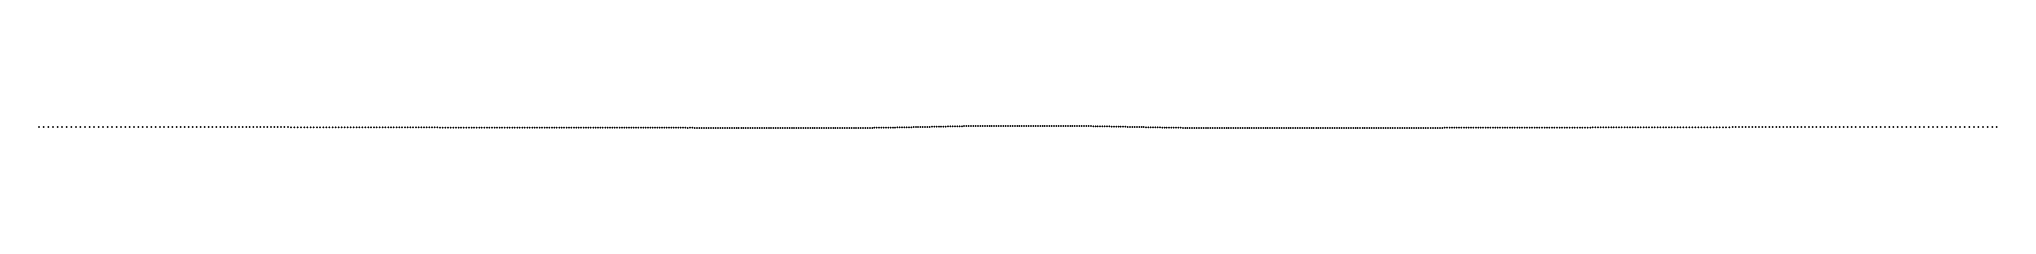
# Model space of a CAD drawing. Header units: metres. Extents: x 0 to 359, y 0 to 0.
import ezdxf

# ---------------------------------------------------------------- set-up
doc = ezdxf.new("R2010")
doc.units = ezdxf.units.M

msp = doc.modelspace()

# ---------------------------------------------------------------- linework, layer by layer
for p in [(0, 0.12), (0.85, 0.12), (1.69, 0.12), (2.54, 0.12), (3.38, 0.12), (4.22, 0.12), (5.06, 0.12), (5.91, 0.12), (6.74, 0.12), (7.58, 0.12), (8.42, 0.11), (9.25, 0.11), (10.08, 0.11), (10.91, 0.11), (11.74, 0.11), (12.56, 0.11), (13.38, 0.11), (14.19, 0.11), (15.01, 0.11), (15.82, 0.1), (16.62, 0.1), (17.42, 0.1), (18.22, 0.1), (19.01, 0.1), (19.8, 0.1), (20.59, 0.1), (21.37, 0.1), (22.15, 0.1), (22.92, 0.1), (23.69, 0.1), (24.45, 0.1), (25.21, 0.1), (25.96, 0.1), (26.71, 0.1), (27.45, 0.1), (28.19, 0.1), (28.92, 0.1), (29.65, 0.1), (30.37, 0.1), (31.09, 0.1), (31.8, 0.1), (32.51, 0.1), (33.21, 0.1), (33.91, 0.1), (34.6, 0.1), (35.29, 0.1), (35.97, 0.1), (36.64, 0.1), (37.32, 0.09), (37.98, 0.09), (38.64, 0.09), (39.3, 0.09), (39.95, 0.09), (40.6, 0.09), (41.25, 0.08), (41.88, 0.08), (42.52, 0.08), (43.15, 0.08), (43.77, 0.08), (44.39, 0.08), (45.01, 0.08), (45.63, 0.08), (46.23, 0.07), (46.84, 0.07), (47.44, 0.07), (48.04, 0.07), (48.63, 0.07), (49.22, 0.07), (49.81, 0.07), (50.39, 0.07), (50.97, 0.06), (51.55, 0.06), (52.12, 0.06), (52.69, 0.06), (53.26, 0.06), (53.82, 0.06), (54.38, 0.06), (54.94, 0.06), (55.5, 0.06), (56.05, 0.06), (56.6, 0.06), (57.14, 0.05), (57.69, 0.05), (58.23, 0.05), (58.77, 0.05), (59.31, 0.05), (59.84, 0.05), (60.37, 0.04), (60.9, 0.04), (61.43, 0.04), (61.95, 0.04), (62.48, 0.04), (63, 0.04), (63.52, 0.04), (64.04, 0.04), (64.55, 0.04), (65.06, 0.03), (65.58, 0.03), (66.09, 0.03), (66.59, 0.03), (67.1, 0.03), (67.61, 0.03), (68.11, 0.03), (68.61, 0.02), (69.11, 0.02), (69.61, 0.02), (70.11, 0.02), (70.6, 0.02), (71.1, 0.02), (71.59, 0.02), (72.08, 0.02), (72.57, 0.02), (73.06, 0.02), (73.55, 0.01), (74.04, 0.01), (74.52, 0.01), (75.01, 0.01), (75.49, 0.01), (75.97, 0.01), (76.46, 0.01), (76.94, 0.01), (77.41, 0.01), (77.89, 0.01), (78.37, 0.01), (78.84, 0.01), (79.32, 0.01), (79.79, 0.01), (80.27, 0.01), (80.74, 0), (81.21, 0), (81.68, 0), (82.15, 0), (156.62, 0), (157.04, 0.01), (157.46, 0.02), (157.89, 0.03), (158.31, 0.04), (158.73, 0.04), (159.15, 0.05), (159.57, 0.06), (159.99, 0.07), (160.42, 0.08), (160.84, 0.08), (161.26, 0.09), (161.68, 0.1), (162.1, 0.11), (162.52, 0.12), (162.95, 0.13), (163.37, 0.14), (163.79, 0.15), (164.21, 0.16), (164.63, 0.17), (165.06, 0.18), (165.48, 0.18), (165.9, 0.19), (166.32, 0.2), (166.75, 0.21), (167.17, 0.22), (167.59, 0.23), (168.01, 0.23), (168.43, 0.24), (168.86, 0.25), (169.28, 0.26), (169.7, 0.27), (170.12, 0.27), (170.55, 0.28), (170.97, 0.28), (171.39, 0.29), (171.82, 0.3), (172.24, 0.3), (172.66, 0.31), (173.08, 0.31), (173.51, 0.32), (173.93, 0.32), (174.35, 0.32), (174.77, 0.32), (175.2, 0.32), (175.62, 0.32), (176.04, 0.32), (176.47, 0.32), (176.89, 0.32), (177.31, 0.32), (177.73, 0.32), (178.16, 0.32), (178.58, 0.32), (179, 0.32), (179.43, 0.32), (179.85, 0.32), (180.27, 0.32), (180.69, 0.32), (181.12, 0.32), (181.54, 0.32), (181.96, 0.32), (182.38, 0.32), (182.81, 0.32), (183.23, 0.32), (183.65, 0.32), (184.08, 0.32), (184.5, 0.32), (184.92, 0.32), (185.34, 0.32), (185.77, 0.32), (186.19, 0.32), (186.61, 0.32), (187.04, 0.32), (187.46, 0.32), (187.88, 0.32), (188.3, 0.32), (188.73, 0.32), (189.15, 0.32), (189.57, 0.31), (189.99, 0.31), (190.42, 0.3), (190.84, 0.3), (191.26, 0.29), (191.69, 0.29), (192.11, 0.28), (192.53, 0.27), (192.95, 0.27), (193.38, 0.26), (193.8, 0.26), (194.22, 0.25), (194.64, 0.24), (195.07, 0.23), (195.49, 0.22), (195.91, 0.22), (196.33, 0.21), (196.76, 0.2), (197.18, 0.19), (197.6, 0.19), (198.02, 0.18), (198.44, 0.17), (198.87, 0.16), (199.29, 0.15), (199.71, 0.14), (200.13, 0.13), (200.55, 0.13), (200.98, 0.12), (201.4, 0.11), (201.82, 0.1), (202.24, 0.09), (202.66, 0.08), (203.08, 0.07), (203.51, 0.06), (203.93, 0.06), (204.35, 0.05), (204.77, 0.04), (205.19, 0.03), (205.61, 0.02), (206.04, 0.01), (206.46, 0.01), (206.88, 0), (278.93, 0), (279.39, 0), (279.86, 0), (280.32, 0), (280.79, 0), (281.25, 0.01), (281.72, 0.01), (282.19, 0.01), (282.66, 0.01), (283.13, 0.01), (283.61, 0.01), (284.08, 0.01), (284.55, 0.01), (285.03, 0.02), (285.51, 0.02), (285.98, 0.02), (286.46, 0.02), (286.95, 0.02), (287.43, 0.02), (287.91, 0.02), (288.4, 0.02), (288.88, 0.02), (289.37, 0.02), (289.86, 0.03), (290.35, 0.03), (290.85, 0.03), (291.34, 0.03), (291.84, 0.03), (292.33, 0.03), (292.83, 0.03), (293.33, 0.04), (293.84, 0.04), (294.34, 0.04), (294.85, 0.04), (295.36, 0.04), (295.87, 0.04), (296.38, 0.04), (296.9, 0.04), (297.42, 0.05), (297.94, 0.05), (298.46, 0.05), (298.98, 0.05), (299.51, 0.05), (300.04, 0.05), (300.57, 0.06), (301.11, 0.06), (301.64, 0.06), (302.18, 0.06), (302.73, 0.06), (303.27, 0.06), (303.82, 0.06), (304.37, 0.06), (304.93, 0.06), (305.49, 0.06), (306.05, 0.06), (306.61, 0.07), (307.18, 0.07), (307.75, 0.07), (308.33, 0.07), (308.9, 0.07), (309.48, 0.07), (310.07, 0.07), (310.66, 0.08), (311.25, 0.08), (311.85, 0.08), (312.45, 0.08), (313.05, 0.08), (313.66, 0.08), (314.27, 0.08), (314.89, 0.08), (315.51, 0.08), (316.13, 0.09), (316.76, 0.09), (317.4, 0.09), (318.03, 0.09), (318.68, 0.09), (319.32, 0.09), (319.98, 0.09), (320.63, 0.09), (321.29, 0.09), (321.96, 0.1), (322.63, 0.1), (323.3, 0.1), (323.98, 0.1), (324.67, 0.1), (325.36, 0.1), (326.05, 0.1), (326.75, 0.1), (327.46, 0.11), (328.17, 0.11), (328.88, 0.11), (329.6, 0.11), (330.33, 0.11), (331.06, 0.11), (331.79, 0.11), (332.53, 0.11), (333.27, 0.11), (334.02, 0.11), (334.78, 0.11), (335.54, 0.11), (336.3, 0.11), (337.07, 0.11), (337.84, 0.11), (338.62, 0.11), (339.4, 0.11), (340.19, 0.11), (340.98, 0.11), (341.77, 0.11), (342.57, 0.11), (343.37, 0.11), (344.18, 0.12), (344.99, 0.12), (345.8, 0.12), (346.62, 0.12), (347.44, 0.12), (348.26, 0.12), (349.09, 0.11), (349.92, 0.11), (350.75, 0.11), (351.58, 0.11), (352.42, 0.11), (353.26, 0.11), (354.09, 0.11), (354.94, 0.11), (355.78, 0.12), (356.62, 0.12), (357.46, 0.12), (358.31, 0.12), (359.15, 0.12), (82.61, 0), (83.08, 0), (83.55, 0), (84.01, 0), (84.48, 0), (84.94, 0), (85.4, 0), (85.87, -0.01), (86.33, -0.01), (86.79, -0.01), (87.25, -0.01), (87.71, -0.01), (88.17, -0.01), (88.62, -0.01), (89.08, -0.01), (89.54, -0.01), (89.99, -0.01), (90.45, -0.01), (90.9, -0.01), (91.36, -0.01), (91.81, -0.01), (92.26, -0.01), (92.72, -0.01), (93.17, -0.01), (93.62, -0.01), (94.07, -0.02), (94.52, -0.02), (94.97, -0.02), (95.42, -0.02), (95.86, -0.02), (96.31, -0.02), (96.76, -0.02), (97.2, -0.02), (97.65, -0.02), (98.1, -0.02), (98.54, -0.02), (98.98, -0.02), (99.43, -0.02), (99.87, -0.02), (100.32, -0.02), (100.76, -0.02), (101.2, -0.02), (101.64, -0.02), (102.08, -0.03), (102.52, -0.03), (102.96, -0.03), (103.4, -0.03), (103.84, -0.03), (104.28, -0.03), (104.72, -0.03), (105.16, -0.03), (105.59, -0.03), (106.03, -0.03), (106.47, -0.03), (106.91, -0.03), (107.34, -0.03), (107.78, -0.03), (108.21, -0.03), (108.65, -0.03), (109.08, -0.04), (109.52, -0.04), (109.95, -0.04), (110.39, -0.03), (110.82, -0.03), (111.25, -0.04), (111.68, -0.04), (112.12, -0.04), (112.55, -0.04), (112.98, -0.04), (113.41, -0.04), (113.84, -0.04), (114.27, -0.04), (114.71, -0.04), (115.14, -0.04), (115.57, -0.04), (116, -0.04), (116.43, -0.04), (116.85, -0.04), (117.28, -0.04), (117.71, -0.04), (118.14, -0.04), (118.57, -0.04), (119, -0.05), (119.43, -0.04), (119.85, -0.04), (120.28, -0.05), (120.71, -0.05), (121.13, -0.05), (121.56, -0.05), (121.99, -0.05), (122.41, -0.05), (122.84, -0.05), (123.27, -0.05), (123.69, -0.05), (124.12, -0.05), (124.54, -0.05), (124.97, -0.05), (125.39, -0.05), (125.82, -0.05), (126.24, -0.05), (126.67, -0.05), (127.09, -0.05), (127.52, -0.05), (127.94, -0.05), (128.36, -0.05), (128.79, -0.05), (129.21, -0.05), (129.64, -0.06), (130.06, -0.06), (130.48, -0.06), (130.91, -0.06), (131.33, -0.06), (131.75, -0.06), (132.17, -0.06), (132.6, -0.06), (133.02, -0.06), (133.44, -0.06), (133.87, -0.06), (134.29, -0.06), (134.71, -0.06), (135.13, -0.06), (135.55, -0.06), (135.98, -0.06), (136.4, -0.06), (136.82, -0.06), (137.24, -0.06), (137.66, -0.07), (138.09, -0.07), (138.51, -0.07), (138.93, -0.07), (139.35, -0.07), (139.77, -0.07), (140.19, -0.07), (140.62, -0.07), (141.04, -0.07), (141.46, -0.07), (141.88, -0.07), (142.3, -0.07), (142.72, -0.07), (143.14, -0.07), (143.56, -0.07), (143.99, -0.07), (144.41, -0.07), (144.83, -0.07), (145.25, -0.07), (145.67, -0.07), (146.09, -0.07), (146.51, -0.07), (146.93, -0.07), (147.35, -0.07), (147.78, -0.07), (148.2, -0.07), (148.62, -0.07), (149.04, -0.07), (149.46, -0.07), (149.88, -0.07), (150.3, -0.07), (150.72, -0.06), (151.14, -0.06), (151.57, -0.06), (151.99, -0.06), (152.41, -0.05), (152.83, -0.05), (153.25, -0.04), (153.67, -0.04), (154.09, -0.03), (154.51, -0.03), (154.94, -0.02), (155.36, -0.02), (155.78, -0.01), (156.2, 0), (207.3, -0.01), (207.72, -0.01), (208.14, -0.02), (208.56, -0.03), (208.99, -0.04), (209.41, -0.04), (209.83, -0.05), (210.25, -0.05), (210.67, -0.06), (211.09, -0.06), (211.51, -0.07), (211.93, -0.07), (212.35, -0.08), (212.78, -0.08), (213.2, -0.09), (213.62, -0.09), (214.04, -0.09), (214.46, -0.1), (214.88, -0.1), (215.3, -0.1), (215.72, -0.1), (216.14, -0.1), (216.57, -0.1), (216.99, -0.1), (217.41, -0.1), (217.83, -0.1), (218.25, -0.1), (218.67, -0.1), (219.09, -0.1), (219.51, -0.1), (219.93, -0.1), (220.35, -0.1), (220.78, -0.1), (221.2, -0.09), (221.62, -0.09), (222.04, -0.09), (222.46, -0.09), (222.88, -0.09), (223.3, -0.09), (223.72, -0.09), (224.14, -0.09), (224.57, -0.09), (224.99, -0.09), (225.41, -0.09), (225.83, -0.09), (226.25, -0.08), (226.67, -0.08), (227.1, -0.09), (227.52, -0.09), (227.94, -0.09), (228.36, -0.08), (228.78, -0.08), (229.21, -0.08), (229.63, -0.08), (230.05, -0.08), (230.47, -0.08), (230.89, -0.08), (231.32, -0.08), (231.74, -0.08), (232.16, -0.08), (232.59, -0.08), (233.01, -0.08), (233.43, -0.08), (233.85, -0.08), (234.28, -0.08), (234.7, -0.08), (235.12, -0.08), (235.55, -0.08), (235.97, -0.08), (236.4, -0.08), (236.82, -0.08), (237.24, -0.08), (237.67, -0.07), (238.09, -0.07), (238.52, -0.07), (238.94, -0.07), (239.37, -0.07), (239.79, -0.07), (240.22, -0.07), (240.64, -0.07), (241.07, -0.07), (241.5, -0.07), (241.92, -0.07), (242.35, -0.06), (242.78, -0.06), (243.2, -0.06), (243.63, -0.06), (244.06, -0.06), (244.48, -0.06), (244.91, -0.06), (245.34, -0.06), (245.77, -0.06), (246.2, -0.06), (246.62, -0.06), (247.05, -0.06), (247.48, -0.06), (247.91, -0.06), (248.34, -0.06), (248.77, -0.06), (249.2, -0.06), (249.63, -0.06), (250.06, -0.06), (250.5, -0.06), (250.93, -0.06), (251.36, -0.06), (251.79, -0.05), (252.22, -0.05), (252.66, -0.05), (253.09, -0.05), (253.52, -0.05), (253.95, -0.05), (254.39, -0.05), (254.82, -0.05), (255.26, -0.05), (255.69, -0.05), (256.13, -0.05), (256.56, -0.05), (257, -0.05), (257.44, -0.05), (257.87, -0.04), (258.31, -0.04), (258.75, -0.04), (259.18, -0.04), (259.62, -0.04), (260.06, -0.04), (260.5, -0.04), (260.94, -0.04), (261.38, -0.04), (261.82, -0.04), (262.26, -0.04), (262.7, -0.04), (263.14, -0.03), (263.58, -0.03), (264.02, -0.03), (264.47, -0.03), (264.91, -0.03), (265.35, -0.03), (265.8, -0.03), (266.24, -0.03), (266.69, -0.02), (267.13, -0.02), (267.58, -0.02), (268.03, -0.02), (268.47, -0.02), (268.92, -0.02), (269.37, -0.02), (269.82, -0.02), (270.27, -0.02), (270.72, -0.02), (271.17, -0.02), (271.62, -0.02), (272.07, -0.02), (272.52, -0.02), (272.98, -0.02), (273.43, -0.01), (273.88, -0.01), (274.34, -0.01), (274.79, -0.01), (275.25, -0.01), (275.71, -0.01), (276.17, -0.01), (276.62, -0.01), (277.08, -0.01), (277.54, -0.01), (278, 0), (278.47, 0)]:
    msp.add_point(p)

doc.saveas('drawing.dxf')
